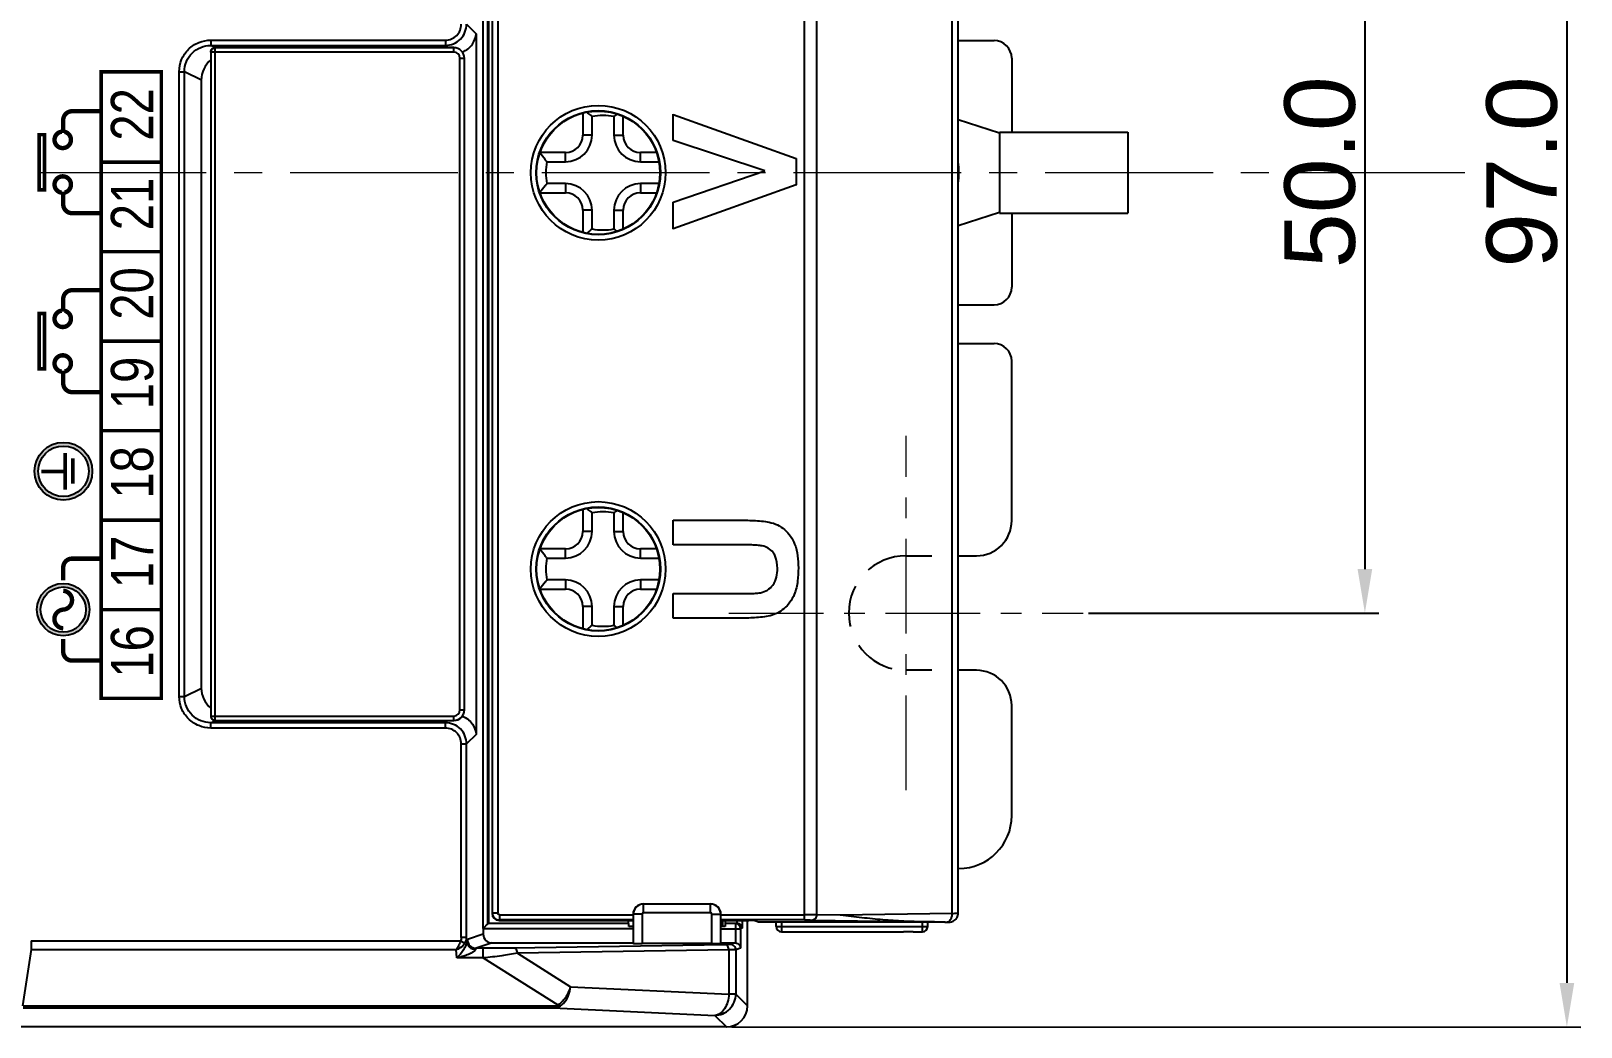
# Model space of a CAD drawing. Header units: millimetres. Extents: x 5329 to 6973, y -914 to -356.
# Drawn here: x 5763.9 to 5851.9, y -530.1 to -473.5 of the extents above; entities that cross this region are included whole.
import ezdxf

# ---------------------------------------------------------------- set-up
doc = ezdxf.new("R2010")
doc.units = ezdxf.units.MM
doc.header["$PDMODE"] = 3
doc.header["$PDSIZE"] = 1
for name, pattern in [('CENTER', [17.8, 10.75, -2.35, 2.35, -2.35]), ('CENTER2', [28.575, 19.05, -3.175, 3.175, -3.175]), ('HIDDEN', [3.525, 2.35, -1.175])]:
    doc.linetypes.add(name, pattern=pattern)
doc.layers.get('0').update_dxf_attribs({"linetype": 'CONTINUOUS'})
doc.layers.get('Defpoints').update_dxf_attribs({"linetype": 'CONTINUOUS'})
doc.layers.add('3', color=112, linetype='CENTER', lineweight=15)
doc.layers.add('Dim', color=1, linetype='CONTINUOUS')
doc.styles.add('OMI-1', font='arial.ttf', dxfattribs={"oblique": 1})
doc.styles.get("Standard").update_dxf_attribs({"font": 'gulim.ttc', "width": 0.8, "height": 2})
doc.dimstyles.new('1', dxfattribs={"dimtxt": 4, "dimasz": 2.5, "dimexe": 0.8, "dimexo": 0.3, "dimgap": 0.5, "dimtad": 1, "dimtoh": 1, "dimdec": 1, "dimzin": 0, "dimdsep": 46, "dimtxsty": 'OMI-1', "dimcen": 0, "dimclrd": 256, "dimclre": 256, "dimclrt": 256, "dimadec": 0, "dimazin": 0, "dimtfac": 0.8, "dimtdec": 1, "dimtix": 1, "dimtmove": 0, "dimatfit": 3, "dimfxl": 1, "dimtolj": 1, "dimtzin": 0, "dimarcsym": 0})

# ---------------------------------------------------------------- blocks, each defined once
blk = doc.blocks.new('*D6079')
at = {"layer": 'Defpoints', "color": 0}
for p in [(5823.651, -456.55), (5823.651, -506.55), (5839.638, -506.55)]:
    blk.add_point(p, dxfattribs=at)
at = {"layer": 'Dim', "lineweight": -2}
for p, q in [((5823.951, -456.55), (5840.438, -456.55)), ((5839.638, -459.05), (5839.638, -504.05)), ((5823.951, -506.55), (5840.438, -506.55))]:
    blk.add_line(p, q, dxfattribs=at)
at = {"layer": 'Dim'}
for points in [[(5840.054, -459.05), (5839.221, -459.05), (5839.638, -456.55)], [(5839.221, -504.05), (5840.054, -504.05), (5839.638, -506.55)]]:
    blk.add_solid(points, dxfattribs=at)
at = {"layer": 'Dim', "insert": (5837.096, -481.55), "char_height": 4, "attachment_point": 5, "rotation": 90, "style": 'OMI-1'}
blk.add_mtext('\\A1;50.0', dxfattribs=at)
blk = doc.blocks.new('*D6095')
at = {"layer": 'Defpoints', "color": 0}
for p in [(5803.39, -433.05), (5803.389, -530.05), (5851.103, -530.05)]:
    blk.add_point(p, dxfattribs=at)
at = {"layer": 'Dim', "lineweight": -2}
for p, q in [((5803.69, -433.05), (5851.904, -433.051)), ((5851.104, -435.551), (5851.103, -527.551)), ((5803.689, -530.05), (5851.903, -530.051))]:
    blk.add_line(p, q, dxfattribs=at)
at = {"layer": 'Dim'}
for points in [[(5851.521, -435.551), (5850.688, -435.551), (5851.104, -433.051)], [(5850.686, -527.551), (5851.52, -527.551), (5851.103, -530.05)]]:
    blk.add_solid(points, dxfattribs=at)
at = {"layer": 'Dim', "insert": (5848.561, -481.55), "char_height": 4, "attachment_point": 5, "rotation": 89.99903, "style": 'OMI-1'}
blk.add_mtext('\\A1;97.0', dxfattribs=at)

msp = doc.modelspace()

# ---------------------------------------------------------------- hatches: boundary and pattern name
h = msp.add_hatch(color=0)
h.dxf.hatch_style = 1
h.paths.add_polyline_path([(5767.4, -498.5, 1), (5764.122, -498.5, 1), (5767.4, -498.5, 1)], is_closed=False)
h.paths.add_polyline_path([(5767.195, -498.5, 1), (5764.327, -498.5, 1), (5767.195, -498.5, 1)], is_closed=False, flags=16)
h = msp.add_hatch(color=0)
h.dxf.hatch_style = 1
h.paths.add_polyline_path([(5767.238, -506.354, 1), (5764.259, -506.354, 1), (5767.238, -506.354, 1)], is_closed=False)
h.paths.add_polyline_path([(5767.033, -506.354, 1), (5764.464, -506.354, 1), (5767.033, -506.354, 1)], is_closed=False, flags=16)

# ---------------------------------------------------------------- linework, layer by layer
at = {"color": 7, "linetype": 'Continuous'}
for p, q in [((5789.86, -524.179), (5789.86, -438.92)), ((5789.886, -438.947), (5789.886, -524.153)), ((5790.089, -439.501), (5790.089, -523.598)), ((5790.113, -523.574), (5790.113, -439.525)), ((5790.413, -439.525), (5790.413, -523.574)), ((5807.835, -523.974), (5807.835, -439.126)), ((5808.504, -439.422), (5808.504, -523.677)), ((5816.215, -523.598), (5816.215, -439.501)), ((5816.546, -523.592), (5816.546, -439.507)), ((5789.589, -524.45), (5789.589, -456.925)), ((5788.645, -473.124), (5789.182, -473.661)), ((5774.131, -474.022), (5787.446, -474.022)), ((5774.131, -474.022), (5774.131, -474.322)), ((5787.446, -474.022), (5787.446, -474.322)), ((5789.182, -473.661), (5789.182, -513.438)), ((5816.546, -474.05), (5818.589, -474.05)), ((5787.922, -474.703), (5774.122, -474.703)), ((5774.122, -474.703), (5774.122, -512.397)), ((5774.131, -474.322), (5787.446, -474.322)), ((5774.37, -474.441), (5774.131, -474.322)), ((5774.37, -474.441), (5774.389, -474.386)), ((5787.922, -474.45), (5774.372, -474.45)), ((5787.922, -474.45), (5774.372, -474.45)), ((5774.372, -512.649), (5774.372, -474.45)), ((5787.922, -474.453), (5774.372, -474.453)), ((5774.389, -474.386), (5774.689, -474.386)), ((5774.689, -474.45), (5774.689, -474.386)), ((5776.489, -474.386), (5776.789, -474.386)), ((5776.489, -474.45), (5776.489, -474.386)), ((5776.81, -474.45), (5776.789, -474.386)), ((5777.443, -474.45), (5777.456, -474.412)), ((5777.456, -474.412), (5777.456, -474.45)), ((5777.798, -474.401), (5777.656, -474.401)), ((5777.656, -474.401), (5777.656, -474.45)), ((5777.798, -474.45), (5777.798, -474.401)), ((5778.01, -474.45), (5777.997, -474.412)), ((5777.997, -474.45), (5777.997, -474.412)), ((5785.705, -474.45), (5785.718, -474.412)), ((5785.718, -474.412), (5785.718, -474.45)), ((5786.06, -474.401), (5785.918, -474.401)), ((5785.918, -474.401), (5785.918, -474.45)), ((5786.06, -474.45), (5786.06, -474.401)), ((5786.26, -474.45), (5786.26, -474.412)), ((5786.272, -474.45), (5786.26, -474.412)), ((5787.446, -474.322), (5787.574, -474.45)), ((5787.922, -474.703), (5787.922, -474.45)), ((5788.269, -475.05), (5788.521, -475.05)), ((5788.269, -512.05), (5788.269, -475.05)), ((5788.518, -512.05), (5788.518, -475.05)), ((5788.521, -512.05), (5788.521, -475.05)), ((5788.521, -512.05), (5788.521, -475.05)), ((5819.589, -475.05), (5819.589, -479.25)), ((5772.331, -475.815), (5772.629, -475.815)), ((5772.331, -511.284), (5772.331, -475.815)), ((5773.589, -476.294), (5772.629, -475.815)), ((5772.629, -511.284), (5772.629, -475.815)), ((5773.589, -510.806), (5773.589, -476.294)), ((5795.239, -478.165), (5795.239, -479.428)), ((5795.768, -479.428), (5795.768, -478.36)), ((5797.01, -478.36), (5797.01, -479.428)), ((5797.539, -479.428), (5797.539, -478.358)), ((5800.377, -478.244), (5800.369, -478.232)), ((5800.377, -478.244), (5807.36, -480.745)), ((5800.377, -479.725), (5800.377, -478.244)), ((5818.889, -479.3), (5816.546, -478.557)), ((5795.768, -479.428), (5795.239, -479.428)), ((5797.01, -479.428), (5797.539, -479.428)), ((5818.889, -479.25), (5826.189, -479.25)), ((5818.889, -479.25), (5818.889, -483.85)), ((5826.189, -479.25), (5826.189, -483.85)), ((5800.377, -479.725), (5800.369, -479.731)), ((5805.577, -481.445), (5800.377, -479.725)), ((5794.268, -480.399), (5792.818, -480.399)), ((5793.199, -480.928), (5794.268, -480.928)), ((5794.268, -480.928), (5794.268, -480.399)), ((5799.419, -480.399), (5798.51, -480.399)), ((5798.51, -480.928), (5798.51, -480.399)), ((5798.51, -480.928), (5799.556, -480.928)), ((5807.36, -480.745), (5807.369, -480.739)), ((5807.36, -480.745), (5807.36, -482.241)), ((5800.377, -483.223), (5805.577, -481.445)), ((5805.577, -481.445), (5805.549, -481.445)), ((5792.818, -482.7), (5794.268, -482.7)), ((5794.268, -482.171), (5793.199, -482.171)), ((5794.268, -482.171), (5794.268, -482.7)), ((5799.556, -482.171), (5798.51, -482.171)), ((5798.51, -482.171), (5798.51, -482.7)), ((5798.51, -482.7), (5799.419, -482.7)), ((5807.36, -482.241), (5800.377, -484.737)), ((5807.36, -482.241), (5807.369, -482.248)), ((5795.768, -483.671), (5795.239, -483.671)), ((5795.239, -483.671), (5795.239, -484.934)), ((5795.768, -484.74), (5795.768, -483.671)), ((5797.01, -483.671), (5797.539, -483.671)), ((5797.01, -483.671), (5797.01, -484.74)), ((5797.539, -484.741), (5797.539, -483.671)), ((5800.377, -483.223), (5800.369, -483.217)), ((5800.377, -484.737), (5800.377, -483.223)), ((5816.546, -484.543), (5818.889, -483.8)), ((5818.889, -483.85), (5826.189, -483.85)), ((5819.589, -483.85), (5819.589, -488.05)), ((5800.377, -484.737), (5800.369, -484.75)), ((5816.546, -489.05), (5818.589, -489.05)), ((5816.546, -491.25), (5818.589, -491.25)), ((5819.589, -501.3), (5819.589, -492.25)), ((5795.239, -500.665), (5795.239, -501.928)), ((5795.768, -501.928), (5795.768, -500.86)), ((5797.01, -500.86), (5797.01, -501.928)), ((5797.539, -501.928), (5797.539, -500.858)), ((5800.377, -501.277), (5804.045, -501.277)), ((5800.377, -502.672), (5800.377, -501.277)), ((5795.768, -501.928), (5795.239, -501.928)), ((5797.01, -501.928), (5797.539, -501.928)), ((5794.268, -502.899), (5792.818, -502.899)), ((5794.268, -503.428), (5794.268, -502.899)), ((5799.419, -502.899), (5798.51, -502.899)), ((5798.51, -503.428), (5798.51, -502.899)), ((5804.241, -502.672), (5800.377, -502.672)), ((5793.199, -503.428), (5794.268, -503.428)), ((5798.51, -503.428), (5799.556, -503.428)), ((5816.546, -503.3), (5817.589, -503.3)), ((5794.268, -504.671), (5793.199, -504.671)), ((5794.268, -504.671), (5794.268, -505.2)), ((5799.556, -504.671), (5798.51, -504.671)), ((5798.51, -504.671), (5798.51, -505.2)), ((5792.818, -505.2), (5794.268, -505.2)), ((5798.51, -505.2), (5799.419, -505.2)), ((5800.377, -505.445), (5804.16, -505.445)), ((5800.377, -506.841), (5800.377, -505.445)), ((5795.768, -506.171), (5795.239, -506.171)), ((5795.239, -506.171), (5795.239, -507.434)), ((5795.768, -507.24), (5795.768, -506.171)), ((5797.01, -506.171), (5797.539, -506.171)), ((5797.01, -506.171), (5797.01, -507.24)), ((5797.539, -507.241), (5797.539, -506.171)), ((5804.102, -506.841), (5800.377, -506.841)), ((5817.589, -509.8), (5816.546, -509.8)), ((5772.629, -511.284), (5773.589, -510.806)), ((5772.331, -511.284), (5772.629, -511.284)), ((5788.269, -512.05), (5788.521, -512.05)), ((5819.589, -518.05), (5819.589, -511.8)), ((5774.122, -512.397), (5787.922, -512.397)), ((5774.131, -512.777), (5774.37, -512.658)), ((5787.446, -512.777), (5774.131, -512.777)), ((5774.131, -513.077), (5774.131, -512.777)), ((5774.37, -512.658), (5774.389, -512.714)), ((5774.372, -512.646), (5787.922, -512.646)), ((5774.372, -512.649), (5787.922, -512.649)), ((5774.372, -512.649), (5787.922, -512.649)), ((5774.389, -512.714), (5774.689, -512.714)), ((5774.689, -512.714), (5774.689, -512.649)), ((5776.489, -512.714), (5776.489, -512.649)), ((5776.489, -512.714), (5776.789, -512.714)), ((5776.81, -512.649), (5776.789, -512.714)), ((5777.443, -512.649), (5777.456, -512.688)), ((5777.456, -512.649), (5777.456, -512.688)), ((5777.656, -512.649), (5777.656, -512.698)), ((5777.798, -512.698), (5777.656, -512.698)), ((5777.798, -512.698), (5777.798, -512.649)), ((5777.997, -512.688), (5777.997, -512.649)), ((5778.01, -512.649), (5777.997, -512.688)), ((5785.705, -512.649), (5785.718, -512.688)), ((5785.718, -512.649), (5785.718, -512.688)), ((5785.918, -512.649), (5785.918, -512.698)), ((5786.06, -512.698), (5785.918, -512.698)), ((5786.06, -512.698), (5786.06, -512.649)), ((5786.26, -512.688), (5786.26, -512.649)), ((5786.272, -512.649), (5786.26, -512.688)), ((5787.574, -512.649), (5787.446, -512.777)), ((5787.446, -513.077), (5787.446, -512.777)), ((5787.922, -512.649), (5787.922, -512.397)), ((5787.446, -513.077), (5774.131, -513.077)), ((5789.182, -513.438), (5788.645, -513.976)), ((5788.345, -513.976), (5788.645, -513.976)), ((5788.345, -524.968), (5788.345, -513.976)), ((5788.645, -524.968), (5788.645, -513.976)), ((5816.546, -521.05), (5816.589, -521.05)), ((5816.546, -521.05), (5816.589, -521.05)), ((5802.489, -523.07), (5798.689, -523.07)), ((5798.689, -523.57), (5798.689, -523.07)), ((5802.489, -523.57), (5802.489, -523.07)), ((5789.86, -524.179), (5789.589, -524.45)), ((5789.693, -524.345), (5789.643, -524.396)), ((5789.812, -524.226), (5789.779, -524.26)), ((5789.838, -524.201), (5789.812, -524.226)), ((5789.853, -524.185), (5789.838, -524.201)), ((5789.86, -524.179), (5789.853, -524.185)), ((5797.855, -524.179), (5789.86, -524.179)), ((5789.886, -524.153), (5797.829, -524.153)), ((5790.113, -523.574), (5790.089, -523.598)), ((5790.113, -523.574), (5790.413, -523.574)), ((5790.489, -523.998), (5790.513, -523.974)), ((5790.489, -523.998), (5798.095, -523.998)), ((5790.513, -523.674), (5798.096, -523.674)), ((5790.513, -523.674), (5790.513, -523.974)), ((5798.095, -523.974), (5790.513, -523.974)), ((5797.829, -524.153), (5797.829, -523.998)), ((5798.095, -524.354), (5797.86, -524.354)), ((5798.606, -523.653), (5798.106, -523.653)), ((5798.106, -523.653), (5798.106, -525.298)), ((5798.606, -523.653), (5798.606, -525.307)), ((5802.489, -523.57), (5798.689, -523.57)), ((5802.571, -523.653), (5803.071, -523.653)), ((5802.571, -525.307), (5802.571, -523.653)), ((5803.071, -525.298), (5803.071, -523.653)), ((5803.082, -523.674), (5807.835, -523.674)), ((5807.835, -523.974), (5803.082, -523.974)), ((5803.082, -523.998), (5804.658, -523.998)), ((5803.318, -524.354), (5803.083, -524.354)), ((5803.189, -524.354), (5803.189, -523.998)), ((5803.901, -524.179), (5803.322, -524.179)), ((5803.349, -524.153), (5803.349, -523.998)), ((5803.349, -524.153), (5803.995, -524.153)), ((5803.979, -524.153), (5803.901, -524.179)), ((5803.956, -524.184), (5803.901, -524.179)), ((5803.901, -524.179), (5803.901, -525.281)), ((5803.995, -523.998), (5803.995, -524.153)), ((5804.295, -523.998), (5804.295, -524.447)), ((5804.589, -528.851), (5804.589, -523.998)), ((5805.008, -524.004), (5805.119, -524.041)), ((5805.177, -524.1), (5805.119, -524.041)), ((5806.219, -524.1), (5805.177, -524.1)), ((5806.219, -524.344), (5806.219, -524.1)), ((5806.219, -524.344), (5814.819, -524.344)), ((5814.519, -524.094), (5806.519, -524.094)), ((5806.519, -524.094), (5806.519, -524.644)), ((5808.303, -523.977), (5814.643, -524.077)), ((5809.86, -523.698), (5808.504, -523.677)), ((5816.215, -523.598), (5809.86, -523.698)), ((5814.519, -524.644), (5814.519, -524.094)), ((5815.797, -524.1), (5814.819, -524.1)), ((5814.819, -524.344), (5814.819, -524.1)), ((5815.81, -524.1), (5815.888, -524.098)), ((5763.92, -525.167), (5788.296, -525.167)), ((5763.92, -525.167), (5763.92, -525.659)), ((5788.541, -525.302), (5788.296, -525.167)), ((5788.645, -524.968), (5788.345, -524.968)), ((5788.664, -525.23), (5788.645, -524.968)), ((5789.589, -524.781), (5788.688, -525.081)), ((5789.643, -524.396), (5789.589, -524.45)), ((5798.089, -524.479), (5789.589, -524.479)), ((5789.589, -524.479), (5789.589, -524.781)), ((5803.089, -524.479), (5804.2, -524.479)), ((5804.295, -524.447), (5804.2, -524.479)), ((5804.2, -524.479), (5804.2, -524.463)), ((5804.2, -524.479), (5804.2, -525.575)), ((5806.519, -524.644), (5813.439, -524.644)), ((5813.993, -524.644), (5813.444, -524.644)), ((5813.998, -524.644), (5814.519, -524.644)), ((5763.92, -525.659), (5763.441, -528.847)), ((5763.92, -525.659), (5788.06, -525.659)), ((5788.095, -526.127), (5788.06, -525.659)), ((5789.586, -526.127), (5788.095, -526.127)), ((5790.089, -525.281), (5789.187, -525.581)), ((5789.586, -525.581), (5789.187, -525.581)), ((5789.586, -526.127), (5789.586, -525.581)), ((5789.586, -526.127), (5793.821, -528.796)), ((5790.089, -525.281), (5798.089, -525.281)), ((5803.331, -525.377), (5791.334, -525.566)), ((5803.532, -525.677), (5791.534, -525.866)), ((5791.534, -525.866), (5794.549, -527.766)), ((5802.571, -525.307), (5798.606, -525.307)), ((5803.089, -525.281), (5803.901, -525.281)), ((5803.532, -525.677), (5803.532, -528.19)), ((5803.885, -525.281), (5803.628, -525.366)), ((5804.2, -525.575), (5803.928, -525.666)), ((5803.928, -525.666), (5803.928, -528.19)), ((5794.549, -527.766), (5803.532, -528.19)), ((5803.928, -528.19), (5803.532, -528.19)), ((5803.928, -528.19), (5804.589, -528.851)), ((5763.474, -528.848), (5793.555, -528.848)), ((5763.474, -528.956), (5793.555, -528.956)), ((5793.555, -528.848), (5793.555, -528.956)), ((5793.555, -528.956), (5802.729, -529.388)), ((5802.729, -529.388), (5803.39, -530.05)), ((5803.39, -530.05), (5598.789, -530.05))]:
    msp.add_line(p, q, dxfattribs=at)
at = {"linetype": 'HIDDEN'}
msp.add_line((5813.589, -503.3), (5815.062, -503.3), dxfattribs=at)
at = {"linetype": 'Continuous'}
msp.add_line((5815.062, -509.8), (5813.589, -509.8), dxfattribs=at)
at = {"color": 0, "const_width": 0.2, "elevation": -22.2}
msp.add_lwpolyline([(5767.904, -511.39), (5767.904, -475.82), (5771.321, -475.82), (5771.321, -511.39)], close=True, dxfattribs=at)
at = {"const_width": 0.25, "elevation": -22.2}
for points in [[(5767.904, -478.061), (5766.249, -478.061, 0.414214), (5765.749, -478.561), (5765.749, -479.288)], [(5765.827, -479.23, -11.010559), (5765.659, -479.222)], [(5765.827, -482.678, 11.010559), (5765.659, -482.686)], [(5767.904, -483.847), (5766.249, -483.847, -0.414214), (5765.749, -483.347), (5765.749, -482.62)], [(5767.904, -488.221), (5766.249, -488.221, 0.414214), (5765.749, -488.721), (5765.749, -489.448)], [(5765.827, -489.39, -11.010559), (5765.659, -489.382)], [(5765.827, -492.838, 11.010559), (5765.659, -492.846)], [(5767.904, -494.007), (5766.249, -494.007, -0.414214), (5765.749, -493.507), (5765.749, -492.78)], [(5767.904, -503.461), (5766.249, -503.461, 0.414214), (5765.749, -503.961), (5765.749, -504.688)], [(5765.749, -507.421, -0.937476), (5765.749, -506.354, 0.937476), (5765.749, -505.286)], [(5767.904, -509.247), (5766.249, -509.247, -0.414214), (5765.749, -508.747), (5765.749, -508.02)]]:
    msp.add_lwpolyline(points, format="xyb", dxfattribs=at)
at = {"const_width": 0.2, "elevation": -44.4}
for points in [[(5764.681, -482.52), (5764.381, -482.52), (5764.381, -479.388), (5764.681, -479.388)], [(5764.681, -492.68), (5764.381, -492.68), (5764.381, -489.548), (5764.681, -489.548)]]:
    msp.add_lwpolyline(points, close=True, dxfattribs=at)
at = {"color": 0, "const_width": 0.2, "elevation": -22.2}
for points in [[(5771.321, -480.954), (5767.904, -480.954)], [(5771.321, -486.034), (5767.904, -486.034)], [(5771.321, -491.114), (5767.904, -491.114)], [(5771.321, -496.194), (5767.904, -496.194)], [(5771.321, -501.274), (5767.904, -501.274)], [(5771.321, -506.354), (5767.904, -506.354)]]:
    msp.add_lwpolyline(points, dxfattribs=at)
at = {"const_width": 0.2, "elevation": -22.2}
for points in [[(5765.861, -497.468), (5765.861, -499.54)], [(5766.294, -497.775), (5766.294, -499.213)]]:
    msp.add_lwpolyline(points, dxfattribs=at)
at = {"const_width": 0.2, "elevation": -22.2, "flags": 128}
msp.add_lwpolyline([(5764.503, -498.517), (5765.861, -498.517)], dxfattribs=at)
at = {"color": 7, "linetype": 'Continuous'}
for centre, radius in [((5796.119, -481.55), 3.824), ((5796.119, -481.55), 3.525), ((5796.119, -481.55), 3.5), ((5796.119, -504.05), 3.824), ((5796.119, -504.05), 3.525), ((5796.119, -504.05), 3.5)]:
    msp.add_circle(centre, radius, dxfattribs=at)
for centre, radius in [((5765.761, -498.5), 1.639), ((5765.761, -498.5), 1.434), ((5765.749, -506.354, -22.2), 1.489), ((5765.749, -506.354, -22.2), 1.284)]:
    msp.add_circle(centre, radius)
for centre, radius, start, end in [((5818.589, -475.05), 1, 0, 90), ((5774.372, -474.7), 0.25, 90, 180), ((5787.922, -475.05), 0.6, 0, 90), ((5787.922, -475.05), 0.599, 0, 90), ((5787.922, -475.05), 0.597, 0, 90), ((5787.922, -475.05), 0.347, 0, 90), ((5796.389, -481.55), 3.25, 78.97861, 101.02139), ((5794.268, -479.428), 1.5, 270, 0), ((5794.268, -479.428), 0.971, 270, 0), ((5798.51, -479.428), 1.5, 180, 270), ((5798.51, -479.428), 0.971, 180, 270), ((5796.389, -481.55), 3.25, 168.97861, 191.02139), ((5812.089, -481.55), 4.5, 352.13975, 7.86025), ((5794.268, -483.671), 1.5, 0, 90), ((5794.268, -483.671), 0.971, 0, 90), ((5798.51, -483.671), 1.5, 90, 180), ((5798.51, -483.671), 0.971, 90, 180), ((5796.389, -481.55), 3.25, 258.97861, 281.02139), ((5818.589, -488.05), 1, 270, 0), ((5818.589, -492.25), 1, 0, 90), ((5796.389, -504.05), 3.25, 78.97861, 101.02139), ((5817.589, -501.3), 2, 270, 0), ((5794.268, -501.928), 1.5, 270, 0), ((5794.268, -501.928), 0.971, 270, 0), ((5798.51, -501.928), 1.5, 180, 270), ((5798.51, -501.928), 0.971, 180, 270), ((5796.389, -504.05), 3.25, 168.97861, 191.02139), ((5794.268, -506.171), 1.5, 0, 90), ((5798.51, -506.171), 1.5, 90, 180), ((5794.268, -506.171), 0.971, 0, 90), ((5798.51, -506.171), 0.971, 90, 180), ((5796.389, -504.05), 3.25, 258.97861, 281.02139), ((5817.589, -511.8), 2, 0, 90), ((5787.922, -512.05), 0.6, 270, 0), ((5787.922, -512.05), 0.599, 270, 0), ((5787.922, -512.05), 0.597, 270, 0), ((5787.922, -512.05), 0.347, 270, 0), ((5774.372, -512.399), 0.25, 180, 270), ((5816.589, -518.05), 3, 270, 0), ((5798.689, -523.653), 0.582, 90, 180), ((5802.489, -523.653), 0.582, 0, 90), ((5798.689, -523.653), 0.0825, 90, 180), ((5802.489, -523.653), 0.0825, 0, 90), ((5806.519, -524.344), 0.3, 180, 270), ((5814.519, -524.344), 0.3, 270, 0), ((5803.998, -524.463), 0.296, 3.08357, 14.34886)]:
    msp.add_arc(centre, radius, start, end, dxfattribs=at)
at = {"color": 7, "linetype": 'HIDDEN'}
msp.add_arc((5813.589, -506.55), 3.25, 90, 270, dxfattribs=at)
at = {"color": 7, "linetype": 'Continuous'}
for centre, major_axis, ratio, start_param, end_param in [((5774.371, -475.94), (0.085, 1.631), 0.120903, 0.412726, 0.425224), ((5775.589, -474.386), (0.9, 0), 0.052408, 2.552195, 3.141593), ((5775.589, -474.722), (0.9, 0), 0.36397, 0.981207, 2.160385), ((5775.589, -474.386), (0.9, 0), 0.052408, 0, 0.157523), ((5777.656, -474.412), (0.2, 0), 0.052408, 1.570796, 3.124139), ((5777.798, -474.412), (0.2, 0), 0.052408, 0.017453, 1.570796), ((5785.918, -474.412), (0.2, 0), 0.052408, 1.570796, 3.124139), ((5786.06, -474.412), (0.2, 0), 0.052408, 0.017453, 1.570796), ((5775.097, -476.302), (1.352, -0.674), 0.993174, 2.734592, 3.601411), ((5775.097, -510.798), (-1.352, -0.674), 0.993174, -0.459819, 0.407001), ((5774.371, -511.159), (-0.085, 1.631), 0.120903, -3.566823, -3.554319), ((5775.589, -512.714), (0.9, 0), 0.052408, 3.141593, 3.73099), ((5775.589, -512.377), (0.9, 0), 0.36397, -2.160385, -0.981207), ((5775.589, -512.714), (0.9, 0), 0.052408, -0.157523, 0), ((5777.656, -512.688), (0.2, 0), 0.052408, -3.124139, -1.570796), ((5777.798, -512.688), (0.2, 0), 0.052408, -1.570796, -0.017453), ((5785.918, -512.688), (0.2, 0), 0.052408, -3.124139, -1.570796), ((5786.06, -512.688), (0.2, 0), 0.052408, -1.570796, -0.017453), ((5790.489, -523.598), (0.283, 0.283), 0.999695, 2.356347, 3.926839), ((5797.855, -524.479), (0, 0.3), 0.017479, 5.141725, 6.265732), ((5803.322, -524.479), (0, 0.3), 0.017479, 0.017453, 1.14146), ((5804.658, -524.004), (0.35, 0), 0.017455, 0.05236, 1.570796), ((5806.519, -524.1), (0.3, 0), 0.017455, 1.570796, 3.141593), ((5814.519, -524.1), (0.3, 0), 0.017455, 0, 1.570796), ((5799.897, -523.85), (15.917, -0.25), 0.000737, 6.236238, 6.669231), ((5789.605, -524.479), (0, 0.3), 0.052408, 1.473013, 1.570796), ((5790.09, -524.78), (-0.475, -0.158), 0.998478, -0.32105, 1.248833), ((5798.606, -525.298), (0.5, 0), 0.017455, -3.124139, -1.570796), ((5802.571, -525.298), (0.5, 0), 0.017455, -1.570796, -0.017453), ((5803.389, -528.849), (0, 1.201), 0.999411, 3.141593, 4.712389), ((5803.387, -528.848), (0.851, -0.851), 0.997265, -0.784029, 0.784029)]:
    msp.add_ellipse(centre, major_axis=major_axis, ratio=ratio, start_param=start_param, end_param=end_param, dxfattribs=at)
for points, knots in [([(5787.446, -474.322), (5787.752, -474.322), (5788.389, -474.066), (5788.644, -473.429), (5788.645, -473.124)], [0, 0, 0, 0, 0.500164, 1, 1, 1, 1]), ([(5787.446, -474.022), (5787.676, -474.022), (5788.154, -473.831), (5788.345, -473.353), (5788.345, -473.124)], [0, 0, 0, 0, 0.500164, 1, 1, 1, 1]), ([(5772.331, -475.815), (5772.331, -475.581), (5772.424, -475.108), (5772.827, -474.512), (5773.425, -474.115), (5773.897, -474.022), (5774.131, -474.022)], [0, 0, 0, 0, 0.250274, 0.50036, 0.750284, 1, 1, 1, 1]), ([(5788.41, -474.703), (5788.635, -474.611), (5789.013, -474.315), (5789.171, -473.867), (5789.182, -473.661)], [0, 0, 0, 0, 0.541576, 1, 1, 1, 1]), ([(5772.629, -475.815), (5772.629, -475.62), (5772.707, -475.225), (5773.042, -474.728), (5773.542, -474.398), (5773.936, -474.322), (5774.131, -474.322)], [0, 0, 0, 0, 0.250283, 0.500379, 0.750302, 1, 1, 1, 1]), ([(5774.372, -474.45), (5774.339, -474.45), (5774.273, -474.463), (5774.19, -474.519), (5774.135, -474.602), (5774.122, -474.668), (5774.122, -474.7)], [0, 0, 0, 0, 0.250189, 0.500224, 0.750127, 1, 1, 1, 1]), ([(5774.122, -474.703), (5774.122, -474.67), (5774.135, -474.605), (5774.19, -474.522), (5774.273, -474.466), (5774.339, -474.453), (5774.372, -474.453)], [0, 0, 0, 0, 0.249844, 0.499756, 0.749802, 1, 1, 1, 1]), ([(5795.768, -478.36), (5795.742, -478.339), (5795.642, -478.257), (5795.54, -478.177), (5795.463, -478.118)], [0, 0, 0, 0, 0.252577, 1, 1, 1, 1]), ([(5797.01, -478.36), (5797.024, -478.348), (5797.081, -478.301), (5797.138, -478.256), (5797.181, -478.222)], [0, 0, 0, 0, 0.25151, 1, 1, 1, 1]), ([(5793.199, -480.928), (5793.165, -480.887), (5793.031, -480.722), (5792.903, -480.554), (5792.809, -480.427)], [0, 0, 0, 0, 0.254011, 1, 1, 1, 1]), ([(5793.199, -482.171), (5793.165, -482.212), (5793.031, -482.377), (5792.903, -482.545), (5792.809, -482.672)], [0, 0, 0, 0, 0.25401, 1, 1, 1, 1]), ([(5795.768, -484.74), (5795.742, -484.761), (5795.642, -484.843), (5795.54, -484.923), (5795.463, -484.982)], [0, 0, 0, 0, 0.252579, 1, 1, 1, 1]), ([(5797.01, -484.74), (5797.024, -484.751), (5797.081, -484.798), (5797.138, -484.844), (5797.181, -484.878)], [0, 0, 0, 0, 0.251508, 1, 1, 1, 1]), ([(5795.768, -500.86), (5795.742, -500.839), (5795.642, -500.757), (5795.54, -500.677), (5795.463, -500.618)], [0, 0, 0, 0, 0.252577, 1, 1, 1, 1]), ([(5797.01, -500.86), (5797.024, -500.848), (5797.081, -500.801), (5797.138, -500.756), (5797.181, -500.722)], [0, 0, 0, 0, 0.25151, 1, 1, 1, 1]), ([(5804.045, -501.277), (5804.343, -501.277), (5804.789, -501.283), (5805.383, -501.322), (5805.679, -501.358), (5805.824, -501.39)], [0, 0, 0, 0, 0.500029, 0.750043, 1, 1, 1, 1]), ([(5805.824, -501.39), (5805.984, -501.426), (5806.297, -501.528), (5806.575, -501.708), (5806.699, -501.814)], [0, 0, 0, 0, 0.500188, 1, 1, 1, 1]), ([(5806.699, -501.814), (5806.826, -501.923), (5807.049, -502.178), (5807.204, -502.478), (5807.268, -502.633)], [0, 0, 0, 0, 0.499784, 1, 1, 1, 1]), ([(5793.199, -503.428), (5793.165, -503.387), (5793.031, -503.222), (5792.903, -503.054), (5792.809, -502.927)], [0, 0, 0, 0, 0.254011, 1, 1, 1, 1]), ([(5805.431, -502.737), (5805.333, -502.72), (5805.135, -502.699), (5804.738, -502.677), (5804.44, -502.672), (5804.241, -502.672)], [0, 0, 0, 0, 0.249993, 0.500056, 1, 1, 1, 1]), ([(5806.042, -503.106), (5805.966, -503.012), (5805.784, -502.844), (5805.55, -502.757), (5805.431, -502.737)], [0, 0, 0, 0, 0.500255, 1, 1, 1, 1]), ([(5806.289, -504.018), (5806.289, -503.779), (5806.254, -503.448), (5806.092, -503.169), (5806.042, -503.106)], [0, 0, 0, 0, 0.749097, 1, 1, 1, 1]), ([(5807.268, -502.633), (5807.354, -502.843), (5807.456, -503.293), (5807.479, -503.748), (5807.479, -503.975)], [0, 0, 0, 0, 0.4997, 1, 1, 1, 1]), ([(5806.029, -504.959), (5806.128, -504.828), (5806.261, -504.514), (5806.289, -504.183), (5806.289, -504.018)], [0, 0, 0, 0, 0.499151, 1, 1, 1, 1]), ([(5807.479, -503.975), (5807.479, -504.233), (5807.462, -504.62), (5807.376, -505.128), (5807.3, -505.376), (5807.249, -505.494)], [0, 0, 0, 0, 0.499789, 0.749969, 1, 1, 1, 1]), ([(5793.199, -504.671), (5793.165, -504.712), (5793.031, -504.877), (5792.903, -505.045), (5792.809, -505.172)], [0, 0, 0, 0, 0.25401, 1, 1, 1, 1]), ([(5805.332, -505.394), (5805.468, -505.366), (5805.736, -505.266), (5805.945, -505.071), (5806.029, -504.959)], [0, 0, 0, 0, 0.500169, 1, 1, 1, 1]), ([(5804.16, -505.445), (5804.355, -505.445), (5804.649, -505.444), (5805.04, -505.428), (5805.236, -505.414), (5805.332, -505.394)], [0, 0, 0, 0, 0.500058, 0.750085, 1, 1, 1, 1]), ([(5807.249, -505.494), (5807.181, -505.649), (5807.017, -505.949), (5806.783, -506.202), (5806.652, -506.308)], [0, 0, 0, 0, 0.500253, 1, 1, 1, 1]), ([(5805.877, -506.704), (5805.732, -506.738), (5805.438, -506.784), (5804.846, -506.833), (5804.4, -506.841), (5804.102, -506.841)], [0, 0, 0, 0, 0.25, 0.500082, 1, 1, 1, 1]), ([(5806.652, -506.308), (5806.538, -506.4), (5806.295, -506.565), (5806.019, -506.671), (5805.877, -506.704)], [0, 0, 0, 0, 0.50022, 1, 1, 1, 1]), ([(5795.768, -507.24), (5795.742, -507.261), (5795.642, -507.343), (5795.54, -507.423), (5795.463, -507.482)], [0, 0, 0, 0, 0.252579, 1, 1, 1, 1]), ([(5797.01, -507.24), (5797.024, -507.251), (5797.081, -507.298), (5797.138, -507.344), (5797.181, -507.378)], [0, 0, 0, 0, 0.251508, 1, 1, 1, 1]), ([(5774.131, -513.077), (5773.897, -513.077), (5773.425, -512.985), (5772.826, -512.587), (5772.424, -511.991), (5772.331, -511.518), (5772.331, -511.284)], [0, 0, 0, 0, 0.250049, 0.500018, 0.749916, 1, 1, 1, 1]), ([(5774.131, -512.777), (5773.936, -512.778), (5773.542, -512.701), (5773.042, -512.371), (5772.707, -511.874), (5772.629, -511.479), (5772.629, -511.284)], [0, 0, 0, 0, 0.250031, 0.5, 0.749907, 1, 1, 1, 1]), ([(5774.122, -512.397), (5774.122, -512.429), (5774.135, -512.495), (5774.19, -512.578), (5774.273, -512.633), (5774.339, -512.646), (5774.372, -512.646)], [0, 0, 0, 0, 0.249882, 0.499796, 0.749839, 1, 1, 1, 1]), ([(5774.122, -512.399), (5774.122, -512.432), (5774.135, -512.497), (5774.19, -512.58), (5774.273, -512.636), (5774.339, -512.649), (5774.372, -512.649)], [0, 0, 0, 0, 0.249873, 0.499776, 0.74981, 1, 1, 1, 1]), ([(5788.645, -513.976), (5788.644, -513.67), (5788.389, -513.033), (5787.752, -512.778), (5787.446, -512.777)], [0, 0, 0, 0, 0.500129, 1, 1, 1, 1]), ([(5788.41, -512.397), (5788.635, -512.489), (5789.013, -512.785), (5789.171, -513.233), (5789.182, -513.438)], [0, 0, 0, 0, 0.541572, 1, 1, 1, 1]), ([(5788.345, -513.976), (5788.345, -513.746), (5788.154, -513.268), (5787.676, -513.077), (5787.446, -513.077)], [0, 0, 0, 0, 0.500129, 1, 1, 1, 1]), ([(5798.689, -523.06), (5798.537, -523.06), (5798.222, -523.186), (5798.096, -523.501), (5798.096, -523.653)], [0, 0, 0, 0, 0.500196, 1, 1, 1, 1]), ([(5803.082, -523.653), (5803.082, -523.501), (5802.955, -523.186), (5802.64, -523.06), (5802.489, -523.06)], [0, 0, 0, 0, 0.500335, 1, 1, 1, 1]), ([(5790.113, -523.574), (5790.113, -523.676), (5790.199, -523.888), (5790.411, -523.974), (5790.513, -523.974)], [0, 0, 0, 0, 0.5, 1, 1, 1, 1]), ([(5790.513, -523.674), (5790.488, -523.674), (5790.435, -523.653), (5790.413, -523.599), (5790.413, -523.574)], [0, 0, 0, 0, 0.499747, 1, 1, 1, 1]), ([(5804.2, -524.463), (5804.196, -524.398), (5804.144, -524.266), (5804.02, -524.196), (5803.956, -524.184)], [0, 0, 0, 0, 0.500195, 1, 1, 1, 1]), ([(5803.995, -524.153), (5804.067, -524.153), (5804.199, -524.215), (5804.271, -524.332), (5804.286, -524.39)], [0, 0, 0, 0, 0.548608, 1, 1, 1, 1]), ([(5808.504, -523.677), (5808.455, -523.677), (5808.232, -523.675), (5808.009, -523.674), (5807.835, -523.674)], [0, 0, 0, 0, 0.219098, 1, 1, 1, 1]), ([(5807.835, -523.974), (5807.877, -523.974), (5808.033, -523.974), (5808.189, -523.975), (5808.303, -523.977)], [0, 0, 0, 0, 0.272275, 1, 1, 1, 1]), ([(5808.504, -523.677), (5808.503, -523.715), (5808.493, -523.789), (5808.452, -523.887), (5808.387, -523.957), (5808.33, -523.976), (5808.303, -523.977)], [0, 0, 0, 0, 0.292523, 0.562668, 0.796705, 1, 1, 1, 1]), ([(5814.643, -524.077), (5813.854, -524.063), (5812.665, -524.011), (5811.073, -523.85), (5810.268, -523.749), (5809.86, -523.698)], [0, 0, 0, 0, 0.492943, 0.743055, 1, 1, 1, 1]), ([(5815.888, -524.098), (5815.932, -524.098), (5816.028, -524.065), (5816.134, -523.948), (5816.201, -523.786), (5816.215, -523.662), (5816.215, -523.598)], [0, 0, 0, 0, 0.203316, 0.436337, 0.706349, 1, 1, 1, 1]), ([(5815.888, -524.098), (5815.896, -524.098), (5815.925, -524.098), (5815.955, -524.097), (5815.976, -524.097)], [0, 0, 0, 0, 0.272891, 1, 1, 1, 1]), ([(5815.976, -524.097), (5816.019, -524.096), (5816.14, -524.094), (5816.337, -524.023), (5816.505, -523.838), (5816.546, -523.673), (5816.546, -523.592)], [0, 0, 0, 0, 0.151783, 0.426699, 0.712981, 1, 1, 1, 1]), ([(5816.215, -523.598), (5816.261, -523.598), (5816.327, -523.598), (5816.408, -523.596), (5816.456, -523.596), (5816.493, -523.594), (5816.522, -523.595), (5816.534, -523.591), (5816.546, -523.594), (5816.546, -523.592)], [0, 0, 0, 0, 0.422376, 0.594865, 0.738447, 0.851772, 0.933606, 0.983135, 1, 1, 1, 1]), ([(5788.296, -525.167), (5788.269, -525.264), (5788.206, -525.436), (5788.113, -525.596), (5788.06, -525.659)], [0, 0, 0, 0, 0.548569, 1, 1, 1, 1]), ([(5788.664, -525.23), (5788.653, -525.312), (5788.574, -525.485), (5788.397, -525.793), (5788.221, -526.009), (5788.095, -526.127)], [0, 0, 0, 0, 0.231982, 0.519149, 1, 1, 1, 1]), ([(5788.688, -525.081), (5788.684, -525.082), (5788.68, -525.099), (5788.674, -525.126), (5788.669, -525.173), (5788.666, -525.209), (5788.664, -525.23)], [0, 0, 0, 0, 0.084369, 0.279807, 0.586998, 1, 1, 1, 1]), ([(5788.664, -525.23), (5788.668, -525.337), (5788.802, -525.562), (5789.041, -525.634), (5789.164, -525.637)], [0, 0, 0, 0, 0.465508, 1, 1, 1, 1]), ([(5788.688, -525.081), (5788.688, -525.209), (5788.794, -525.474), (5789.06, -525.581), (5789.187, -525.581)], [0, 0, 0, 0, 0.500215, 1, 1, 1, 1]), ([(5788.06, -525.659), (5788.107, -525.644), (5788.294, -525.568), (5788.457, -525.429), (5788.541, -525.302)], [0, 0, 0, 0, 0.243343, 1, 1, 1, 1]), ([(5789.164, -525.637), (5789.156, -525.677), (5789.084, -525.749), (5788.925, -525.857), (5788.687, -525.965), (5788.394, -526.061), (5788.195, -526.108), (5788.095, -526.127)], [0, 0, 0, 0, 0.10358, 0.23063, 0.49, 0.746886, 1, 1, 1, 1]), ([(5789.187, -525.581), (5789.181, -525.582), (5789.17, -525.605), (5789.166, -525.623), (5789.164, -525.637)], [0, 0, 0, 0, 0.315525, 1, 1, 1, 1]), ([(5791.334, -525.566), (5791.205, -525.568), (5790.622, -525.576), (5790.04, -525.581), (5789.586, -525.581)], [0, 0, 0, 0, 0.221485, 1, 1, 1, 1]), ([(5791.534, -525.866), (5791.236, -525.92), (5790.589, -526.02), (5789.938, -526.098), (5789.586, -526.127)], [0, 0, 0, 0, 0.461865, 1, 1, 1, 1]), ([(5791.534, -525.866), (5791.534, -525.793), (5791.508, -525.66), (5791.389, -525.567), (5791.334, -525.566)], [0, 0, 0, 0, 0.567588, 1, 1, 1, 1]), ([(5803.628, -525.366), (5803.62, -525.369), (5803.59, -525.369), (5803.492, -525.376), (5803.402, -525.376), (5803.331, -525.377)], [0, 0, 0, 0, 0.089702, 0.291959, 1, 1, 1, 1]), ([(5803.532, -525.677), (5803.532, -525.604), (5803.506, -525.472), (5803.387, -525.378), (5803.331, -525.377)], [0, 0, 0, 0, 0.567588, 1, 1, 1, 1]), ([(5803.928, -525.666), (5803.916, -525.669), (5803.877, -525.669), (5803.746, -525.676), (5803.626, -525.676), (5803.532, -525.677)], [0, 0, 0, 0, 0.089487, 0.291734, 1, 1, 1, 1]), ([(5803.928, -525.666), (5803.928, -525.59), (5803.864, -525.43), (5803.704, -525.366), (5803.628, -525.366)], [0, 0, 0, 0, 0.500215, 1, 1, 1, 1]), ([(5803.901, -525.281), (5803.983, -525.281), (5804.135, -525.36), (5804.197, -525.508), (5804.2, -525.575)], [0, 0, 0, 0, 0.552053, 1, 1, 1, 1]), ([(5793.821, -528.796), (5793.998, -528.695), (5794.309, -528.379), (5794.493, -527.983), (5794.549, -527.766)], [0, 0, 0, 0, 0.4768, 1, 1, 1, 1]), ([(5793.978, -528.847), (5794.055, -528.796), (5794.364, -528.512), (5794.516, -528.087), (5794.549, -527.766)], [0, 0, 0, 0, 0.223684, 1, 1, 1, 1]), ([(5803.532, -528.19), (5803.528, -528.341), (5803.484, -528.634), (5803.315, -529.017), (5803.06, -529.297), (5802.835, -529.382), (5802.729, -529.388)], [0, 0, 0, 0, 0.290647, 0.560901, 0.796331, 1, 1, 1, 1]), ([(5793.555, -528.848), (5793.579, -528.848), (5793.669, -528.845), (5793.764, -528.831), (5793.821, -528.796)], [0, 0, 0, 0, 0.264655, 1, 1, 1, 1]), ([(5793.555, -528.956), (5793.595, -528.955), (5793.74, -528.946), (5793.888, -528.906), (5793.978, -528.847)], [0, 0, 0, 0, 0.269321, 1, 1, 1, 1]), ([(5793.821, -528.796), (5793.834, -528.803), (5793.883, -528.827), (5793.937, -528.843), (5793.978, -528.847)], [0, 0, 0, 0, 0.268325, 1, 1, 1, 1])]:
    msp.add_open_spline(points, degree=3, knots=knots, dxfattribs=at)
for points in [[(5788.345, -524.968), (5788.345, -525.036), (5788.329, -525.107), (5788.296, -525.167)], [(5788.541, -525.302), (5788.606, -525.205), (5788.643, -525.085), (5788.645, -524.968)], [(5802.729, -529.388), (5803.035, -529.388), (5803.67, -529.131), (5803.927, -528.496), (5803.928, -528.19)]]:
    msp.add_open_spline(points, degree=3, dxfattribs=at)
at = {"layer": '3', "linetype": 'CENTER2', "ltscale": 0.5}
msp.add_line((5845.304, -481.55), (5545.166, -481.55), dxfattribs=at)
at = {"layer": '3', "linetype": 'CENTER', "ltscale": 0.5}
for p, q in [((5813.589, -516.611), (5813.589, -496.488)), ((5803.527, -506.55), (5823.651, -506.55))]:
    msp.add_line(p, q, dxfattribs=at)

# ---------------------------------------------------------------- texts
at = {"color": 0, "char_height": 2.4, "width": 13.76704, "attachment_point": 1, "rotation": 90, "line_spacing_factor": 0.7}
for s, insert in [('{\\fArial|b0|i0|c0|p34;22}', (5768.456, -479.733)), ('{\\fArial|b0|i0|c0|p34;21}', (5768.456, -484.818)), ('{\\fArial|b0|i0|c0|p34;20}', (5768.456, -489.898)), ('{\\fArial|b0|i0|c0|p34;19}', (5768.456, -494.978)), ('{\\fArial|b0|i0|c0|p34;18}', (5768.456, -500.058)), ('{\\fArial|b0|i0|c0|p34;17}', (5768.456, -505.138, -22.2)), ('{\\fArial|b0|i0|c0|p34;16}', (5768.456, -510.218, -22.2))]:
    msp.add_mtext(s, dxfattribs=dict(at, insert=insert))

# ---------------------------------------------------------------- dimensions: what is measured, and where the dimension line sits
at = {"layer": 'Dim'}
dim = msp.add_aligned_dim(p1=(5803.39, -433.05), p2=(5803.389, -530.05), distance=47.714, dimstyle='1', dxfattribs=at)
dim.commit()
dim.dimension.update_dxf_attribs({"geometry": '*D6095', "text_midpoint": (5848.561, -481.55)})
dim = msp.add_linear_dim(base=(5839.638, -506.55), p1=(5823.651, -456.55), p2=(5823.651, -506.55), angle=90, dimstyle='1', dxfattribs=at)
dim.commit()
dim.dimension.update_dxf_attribs({"geometry": '*D6079', "text_midpoint": (5837.096, -481.55)})

doc.saveas('drawing.dxf')
